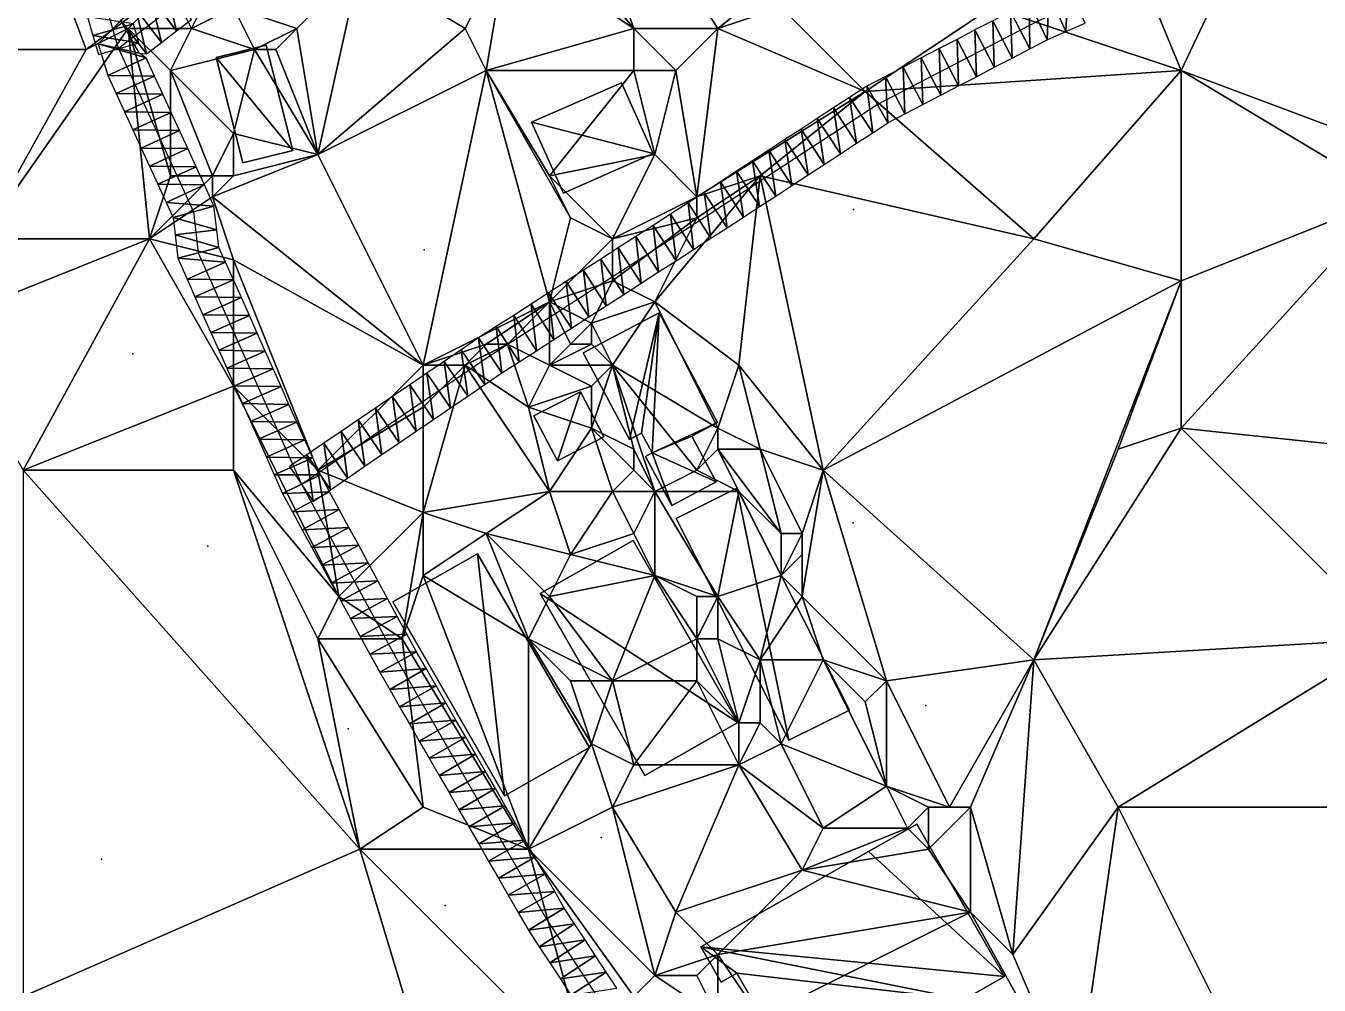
# Model space of a CAD drawing. Header units: metres. Extents: x -1103 to 901, y -902 to 905.
# Drawn here: x 496.3 to 619.1, y 471.1 to 562.2 of the extents above; entities that cross this region are included whole.
import ezdxf

# ---------------------------------------------------------------- set-up
doc = ezdxf.new("R2010")
doc.units = ezdxf.units.M
for name, color, linetype in [('OSM_BUILDING_FOOTPRINTS', 7, 'CONTINUOUS'), ('OSM_BUILDING_ROOFS', 1, 'CONTINUOUS'), ('OSM_BUILDING_WALLS', 8, 'CONTINUOUS'), ('OSM_ROAD_AXES', 2, 'CONTINUOUS'), ('OSM_ROAD_SURFACE', 9, 'CONTINUOUS'), ('OSM_TERRAIN', 3, 'CONTINUOUS'), ('OSM_TREES', 3, 'CONTINUOUS')]:
    doc.layers.add(name, color=color, linetype=linetype)

msp = doc.modelspace()

# ---------------------------------------------------------------- linework, layer by layer
at = {"layer": 'OSM_BUILDING_FOOTPRINTS'}
for points in [[(516.89, 549.23, 12.41), (514.36, 559.23, 12.41), (519.09, 560.41, 12.41), (521.62, 550.4, 12.41), (516.89, 549.23, 12.41)], [(552.84, 556.84, 10.41), (555.84, 550.11, 10.41), (547.32, 546.35, 10.41), (544.31, 553.08, 10.41), (552.84, 556.84, 10.41)], [(554.74, 523.54, 10.48), (553.59, 522.93, 10.48), (549.19, 531.18, 10.48), (556.41, 534.98, 10.48), (561.97, 524.54, 10.48), (559.51, 523.24, 10.48), (561.83, 518.9, 10.48), (557.61, 516.67, 10.48), (555.12, 521.33, 10.48), (555.74, 521.66, 10.48), (554.74, 523.54, 10.48)], [(544.53, 525.18, 11.93), (548.94, 527.46, 11.93), (551.18, 523.19, 11.93), (546.77, 520.91, 11.93), (544.53, 525.18, 11.93)], [(558.05, 515.43, 10.59), (563.81, 518.31, 10.59), (574.49, 497.22, 10.59), (568.72, 494.35, 10.59), (558.05, 515.43, 10.59)], [(555.06, 491, 12.63), (545.11, 508.29, 12.63), (553.95, 513.32, 12.63), (563.9, 496.04, 12.63), (555.06, 491, 12.63)], [(531.11, 507.51, 14.31), (539.18, 512.08, 14.31), (549.79, 493.66, 14.31), (541.73, 489.07, 14.31), (531.11, 507.51, 14.31)]]:
    msp.add_polyline3d(points, close=True, dxfattribs=at)
msp.add_polyline3d([(585.4, 469.72, 10.36), (589.22, 471.89, 10.36), (580.89, 486.37, 10.36), (576.29, 483.76, 10.36), (576.29, 483.76, 10.36), (560.37, 474.71, 10.36), (562.31, 471.36, 10.36), (563.79, 472.2, 10.36), (567.84, 465.19, 10.36)], dxfattribs=at)
at = {"layer": 'OSM_BUILDING_ROOFS'}
for points in [[(514.36, 559.23, 22.41), (521.62, 550.4, 22.41), (519.09, 560.41, 22.41)], [(514.36, 559.23, 22.41), (516.89, 549.23, 22.41), (521.62, 550.4, 22.41)], [(555.84, 550.11, 20.41), (552.84, 556.84, 20.41), (544.31, 553.08, 20.41)], [(555.84, 550.11, 20.41), (544.31, 553.08, 20.41), (547.32, 546.35, 20.41)], [(556.41, 534.98, 20.48), (549.19, 531.18, 20.48), (553.59, 522.93, 20.48)], [(556.41, 534.98, 20.48), (553.59, 522.93, 20.48), (554.74, 523.54, 20.48)], [(556.41, 534.98, 20.48), (554.74, 523.54, 20.48), (555.74, 521.66, 20.48)], [(555.74, 521.66, 20.48), (561.97, 524.54, 20.48), (556.41, 534.98, 20.48)], [(548.94, 527.46, 21.93), (544.53, 525.18, 21.93), (546.77, 520.91, 21.93)], [(548.94, 527.46, 21.93), (546.77, 520.91, 21.93), (551.18, 523.19, 21.93)], [(555.74, 521.66, 20.48), (559.51, 523.24, 20.48), (561.97, 524.54, 20.48)], [(555.74, 521.66, 20.48), (561.83, 518.9, 20.48), (559.51, 523.24, 20.48)], [(555.74, 521.66, 20.48), (555.12, 521.33, 20.48), (557.61, 516.67, 20.48)], [(555.74, 521.66, 20.48), (557.61, 516.67, 20.48), (561.83, 518.9, 20.48)], [(563.81, 518.31, 20.59), (558.05, 515.43, 20.59), (568.72, 494.35, 20.59)], [(563.81, 518.31, 20.59), (568.72, 494.35, 20.59), (574.49, 497.22, 20.59)], [(545.11, 508.29, 22.63), (563.9, 496.04, 22.63), (553.95, 513.32, 22.63)], [(539.18, 512.08, 24.31), (531.11, 507.51, 24.31), (541.73, 489.07, 24.31)], [(539.18, 512.08, 24.31), (541.73, 489.07, 24.31), (549.79, 493.66, 24.31)], [(545.11, 508.29, 22.63), (555.06, 491, 22.63), (563.9, 496.04, 22.63)], [(589.22, 471.89, 20.36), (580.89, 486.37, 20.36), (576.29, 483.76, 20.36)], [(589.22, 471.89, 20.36), (576.29, 483.76, 20.36), (560.37, 474.71, 20.36)], [(560.37, 474.71, 20.36), (562.31, 471.36, 20.36), (563.79, 472.2, 20.36)], [(585.4, 469.72, 20.36), (589.22, 471.89, 20.36), (560.37, 474.71, 20.36)], [(585.4, 469.72, 20.36), (560.37, 474.71, 20.36), (563.79, 472.2, 20.36)], [(585.4, 469.72, 20.36), (563.79, 472.2, 20.36), (567.84, 465.19, 20.36)]]:
    msp.add_3dface(points, dxfattribs=at)
at = {"layer": 'OSM_BUILDING_WALLS'}
for points in [[(519.09, 560.41, 12.41), (514.36, 559.23, 12.41), (514.36, 559.23, 22.41)], [(519.09, 560.41, 12.41), (514.36, 559.23, 22.41), (519.09, 560.41, 22.41)], [(521.62, 550.4, 12.41), (519.09, 560.41, 12.41), (519.09, 560.41, 22.41)], [(521.62, 550.4, 12.41), (519.09, 560.41, 22.41), (521.62, 550.4, 22.41)], [(514.36, 559.23, 12.41), (516.89, 549.23, 12.41), (516.89, 549.23, 22.41)], [(514.36, 559.23, 12.41), (516.89, 549.23, 22.41), (514.36, 559.23, 22.41)], [(552.84, 556.84, 10.41), (544.31, 553.08, 10.41), (544.31, 553.08, 20.41)], [(552.84, 556.84, 10.41), (544.31, 553.08, 20.41), (552.84, 556.84, 20.41)], [(555.84, 550.11, 10.41), (552.84, 556.84, 10.41), (552.84, 556.84, 20.41)], [(555.84, 550.11, 10.41), (552.84, 556.84, 20.41), (555.84, 550.11, 20.41)], [(544.31, 553.08, 10.41), (547.32, 546.35, 10.41), (547.32, 546.35, 20.41)], [(544.31, 553.08, 10.41), (547.32, 546.35, 20.41), (544.31, 553.08, 20.41)], [(516.89, 549.23, 12.41), (521.62, 550.4, 12.41), (521.62, 550.4, 22.41)], [(516.89, 549.23, 12.41), (521.62, 550.4, 22.41), (516.89, 549.23, 22.41)], [(547.32, 546.35, 10.41), (555.84, 550.11, 10.41), (555.84, 550.11, 20.41)], [(547.32, 546.35, 10.41), (555.84, 550.11, 20.41), (547.32, 546.35, 20.41)], [(556.41, 534.98, 10.48), (549.19, 531.18, 10.48), (549.19, 531.18, 20.48)], [(556.41, 534.98, 10.48), (549.19, 531.18, 20.48), (556.41, 534.98, 20.48)], [(561.97, 524.54, 10.48), (556.41, 534.98, 10.48), (556.41, 534.98, 20.48)], [(561.97, 524.54, 10.48), (556.41, 534.98, 20.48), (561.97, 524.54, 20.48)], [(549.19, 531.18, 10.48), (553.59, 522.93, 10.48), (553.59, 522.93, 20.48)], [(549.19, 531.18, 10.48), (553.59, 522.93, 20.48), (549.19, 531.18, 20.48)], [(548.94, 527.46, 11.93), (544.53, 525.18, 11.93), (544.53, 525.18, 21.93)], [(548.94, 527.46, 11.93), (544.53, 525.18, 21.93), (548.94, 527.46, 21.93)], [(551.18, 523.19, 11.93), (548.94, 527.46, 11.93), (548.94, 527.46, 21.93)], [(551.18, 523.19, 11.93), (548.94, 527.46, 21.93), (551.18, 523.19, 21.93)], [(544.53, 525.18, 11.93), (546.77, 520.91, 11.93), (546.77, 520.91, 21.93)], [(544.53, 525.18, 11.93), (546.77, 520.91, 21.93), (544.53, 525.18, 21.93)], [(559.51, 523.24, 10.48), (561.97, 524.54, 10.48), (561.97, 524.54, 20.48)], [(559.51, 523.24, 10.48), (561.97, 524.54, 20.48), (559.51, 523.24, 20.48)], [(553.59, 522.93, 10.48), (554.74, 523.54, 10.48), (554.74, 523.54, 20.48)], [(553.59, 522.93, 10.48), (554.74, 523.54, 20.48), (553.59, 522.93, 20.48)], [(554.74, 523.54, 10.48), (555.74, 521.66, 10.48), (555.74, 521.66, 20.48)], [(554.74, 523.54, 10.48), (555.74, 521.66, 20.48), (554.74, 523.54, 20.48)], [(546.77, 520.91, 11.93), (551.18, 523.19, 11.93), (551.18, 523.19, 21.93)], [(546.77, 520.91, 11.93), (551.18, 523.19, 21.93), (546.77, 520.91, 21.93)], [(561.83, 518.9, 10.48), (559.51, 523.24, 10.48), (559.51, 523.24, 20.48)], [(561.83, 518.9, 10.48), (559.51, 523.24, 20.48), (561.83, 518.9, 20.48)], [(555.74, 521.66, 10.48), (555.12, 521.33, 10.48), (555.12, 521.33, 20.48)], [(555.74, 521.66, 10.48), (555.12, 521.33, 20.48), (555.74, 521.66, 20.48)], [(555.12, 521.33, 10.48), (557.61, 516.67, 10.48), (557.61, 516.67, 20.48)], [(555.12, 521.33, 10.48), (557.61, 516.67, 20.48), (555.12, 521.33, 20.48)], [(557.61, 516.67, 10.48), (561.83, 518.9, 10.48), (561.83, 518.9, 20.48)], [(557.61, 516.67, 10.48), (561.83, 518.9, 20.48), (557.61, 516.67, 20.48)], [(563.81, 518.31, 10.59), (558.05, 515.43, 10.59), (558.05, 515.43, 20.59)], [(563.81, 518.31, 10.59), (558.05, 515.43, 20.59), (563.81, 518.31, 20.59)], [(574.49, 497.22, 10.59), (563.81, 518.31, 10.59), (563.81, 518.31, 20.59)], [(574.49, 497.22, 10.59), (563.81, 518.31, 20.59), (574.49, 497.22, 20.59)], [(558.05, 515.43, 10.59), (568.72, 494.35, 10.59), (568.72, 494.35, 20.59)], [(558.05, 515.43, 10.59), (568.72, 494.35, 20.59), (558.05, 515.43, 20.59)], [(553.95, 513.32, 12.63), (545.11, 508.29, 12.63), (545.11, 508.29, 22.63)], [(553.95, 513.32, 12.63), (545.11, 508.29, 22.63), (553.95, 513.32, 22.63)], [(563.9, 496.04, 12.63), (553.95, 513.32, 12.63), (553.95, 513.32, 22.63)], [(563.9, 496.04, 12.63), (553.95, 513.32, 22.63), (563.9, 496.04, 22.63)], [(539.18, 512.08, 14.31), (531.11, 507.51, 14.31), (531.11, 507.51, 24.31)], [(539.18, 512.08, 14.31), (531.11, 507.51, 24.31), (539.18, 512.08, 24.31)], [(549.79, 493.66, 14.31), (539.18, 512.08, 14.31), (539.18, 512.08, 24.31)], [(549.79, 493.66, 14.31), (539.18, 512.08, 24.31), (549.79, 493.66, 24.31)], [(531.11, 507.51, 14.31), (541.73, 489.07, 14.31), (541.73, 489.07, 24.31)], [(531.11, 507.51, 14.31), (541.73, 489.07, 24.31), (531.11, 507.51, 24.31)], [(545.11, 508.29, 12.63), (555.06, 491, 12.63), (555.06, 491, 22.63)], [(545.11, 508.29, 12.63), (555.06, 491, 22.63), (545.11, 508.29, 22.63)], [(568.72, 494.35, 10.59), (574.49, 497.22, 10.59), (574.49, 497.22, 20.59)], [(568.72, 494.35, 10.59), (574.49, 497.22, 20.59), (568.72, 494.35, 20.59)], [(555.06, 491, 12.63), (563.9, 496.04, 12.63), (563.9, 496.04, 22.63)], [(555.06, 491, 12.63), (563.9, 496.04, 22.63), (555.06, 491, 22.63)], [(541.73, 489.07, 14.31), (549.79, 493.66, 14.31), (549.79, 493.66, 24.31)], [(541.73, 489.07, 14.31), (549.79, 493.66, 24.31), (541.73, 489.07, 24.31)], [(580.89, 486.37, 10.36), (576.29, 483.76, 10.36), (576.29, 483.76, 20.36)], [(580.89, 486.37, 10.36), (576.29, 483.76, 20.36), (580.89, 486.37, 20.36)], [(589.22, 471.89, 10.36), (580.89, 486.37, 10.36), (580.89, 486.37, 20.36)], [(589.22, 471.89, 10.36), (580.89, 486.37, 20.36), (589.22, 471.89, 20.36)], [(576.29, 483.76, 10.36), (560.37, 474.71, 10.36), (560.37, 474.71, 20.36)], [(576.29, 483.76, 10.36), (560.37, 474.71, 20.36), (576.29, 483.76, 20.36)], [(560.37, 474.71, 10.36), (562.31, 471.36, 10.36), (562.31, 471.36, 20.36)], [(560.37, 474.71, 10.36), (562.31, 471.36, 20.36), (560.37, 474.71, 20.36)], [(562.31, 471.36, 10.36), (563.79, 472.2, 10.36), (563.79, 472.2, 20.36)], [(562.31, 471.36, 10.36), (563.79, 472.2, 20.36), (562.31, 471.36, 20.36)], [(563.79, 472.2, 10.36), (567.84, 465.19, 10.36), (567.84, 465.19, 20.36)], [(563.79, 472.2, 10.36), (567.84, 465.19, 20.36), (563.79, 472.2, 20.36)], [(585.4, 469.72, 10.36), (589.22, 471.89, 10.36), (589.22, 471.89, 20.36)], [(585.4, 469.72, 10.36), (589.22, 471.89, 20.36), (585.4, 469.72, 20.36)]]:
    msp.add_3dface(points, dxfattribs=at)
at = {"layer": 'OSM_ROAD_AXES'}
for points in [[(505.08, 560.08, 13.86), (498.87, 581.58, 11.95), (495.61, 590.86, 11.83), (492.51, 601.1, 12.12), (482.22, 624.23, 13.26), (474.12, 633.57, 14.05), (468.81, 636.79, 14.31)], [(523.06, 574.62, 11.42), (517.33, 569.72, 12.22), (512.21, 565.53, 12.91), (505.08, 560.08, 13.86), (512.2, 544.56, 16.34), (512.65, 540.67, 16.76), (522.45, 518.7, 17.38), (531.62, 501.79, 16.94), (545.71, 477.35, 16.68), (553.72, 465.09, 16.82), (563.9, 450.77, 16.86), (582.48, 419, 16.12), (588.42, 404.86, 15.35), (593.11, 388.92, 15)], [(522.45, 518.7, 17.38), (540.38, 530.92, 15.19), (560.25, 543.74, 11.91), (577.14, 554.77, 9.55), (592.42, 562.72, 8.82), (614.36, 572.44, 7.98)]]:
    msp.add_polyline3d(points, dxfattribs=at)
at = {"layer": 'OSM_ROAD_SURFACE'}
for points in [[(509.57, 566.03, 13.19), (508.15, 564.94, 13.28), (510.58, 561.76, 13.48)], [(509.57, 566.03, 13.19), (510.58, 561.76, 13.48), (512, 562.85, 13.28)], [(593.28, 560.92, 8.79), (593.44, 565.36, 8.81), (591.55, 564.52, 8.93)], [(593.28, 560.92, 8.79), (595.06, 561.7, 8.7), (593.44, 565.36, 8.81)], [(595.06, 561.7, 8.7), (595.27, 566.17, 8.7), (593.44, 565.36, 8.81)], [(595.06, 561.7, 8.7), (596.89, 562.51, 8.59), (595.27, 566.17, 8.7)], [(506.72, 563.85, 13.36), (505.29, 562.76, 13.45), (507.72, 559.58, 14)], [(508.15, 564.94, 13.28), (506.72, 563.85, 13.36), (509.15, 560.67, 13.78)], [(506.72, 563.85, 13.36), (507.72, 559.58, 14), (509.15, 560.67, 13.78)], [(508.15, 564.94, 13.28), (509.15, 560.67, 13.78), (510.58, 561.76, 13.48)], [(591.64, 560.07, 8.88), (591.55, 564.52, 8.93), (589.8, 563.61, 9.03)], [(591.64, 560.07, 8.88), (593.28, 560.92, 8.79), (591.55, 564.52, 8.93)], [(506.49, 562.43, 13.55), (502.13, 563.11, 13.39), (502.64, 561.32, 13.55)], [(505.29, 562.76, 13.45), (503.13, 560.52, 13.66), (507.03, 559.64, 13.95)], [(505.29, 562.76, 13.45), (507.03, 559.64, 13.95), (507.72, 559.58, 14)], [(588.25, 558.3, 9.04), (588.1, 562.73, 9.12), (586.4, 561.85, 9.21)], [(589.95, 559.18, 8.96), (589.8, 563.61, 9.03), (588.1, 562.73, 9.12)], [(588.25, 558.3, 9.04), (589.95, 559.18, 8.96), (588.1, 562.73, 9.12)], [(589.95, 559.18, 8.96), (591.64, 560.07, 8.88), (589.8, 563.61, 9.03)], [(507, 560.63, 13.83), (506.49, 562.43, 13.55), (502.64, 561.32, 13.55)], [(586.55, 557.41, 9.13), (586.4, 561.85, 9.21), (584.71, 560.96, 9.29)], [(586.55, 557.41, 9.13), (588.25, 558.3, 9.04), (586.4, 561.85, 9.21)], [(507, 560.63, 13.83), (502.64, 561.32, 13.55), (503.16, 559.52, 13.89)], [(503.13, 560.52, 13.66), (504.06, 557.52, 14.32), (507.69, 559.19, 14.04)], [(503.13, 560.52, 13.66), (507.69, 559.19, 14.04), (507.03, 559.64, 13.95)], [(584.86, 556.53, 9.21), (584.71, 560.96, 9.29), (583.01, 560.08, 9.37)], [(584.86, 556.53, 9.21), (586.55, 557.41, 9.13), (584.71, 560.96, 9.29)], [(504.06, 557.52, 14.32), (508.48, 557.47, 14.3), (507.69, 559.19, 14.04)], [(581.46, 554.76, 9.33), (581.31, 559.2, 9.46), (579.61, 558.31, 9.54)], [(583.16, 555.65, 9.27), (583.01, 560.08, 9.37), (581.31, 559.2, 9.46)], [(581.46, 554.76, 9.33), (583.16, 555.65, 9.27), (581.31, 559.2, 9.46)], [(583.16, 555.65, 9.27), (584.86, 556.53, 9.21), (583.01, 560.08, 9.37)], [(579.76, 553.88, 9.39), (579.61, 558.31, 9.54), (577.92, 557.43, 9.63)], [(579.76, 553.88, 9.39), (581.46, 554.76, 9.33), (579.61, 558.31, 9.54)], [(504.06, 557.52, 14.32), (504.85, 555.8, 14.58), (508.48, 557.47, 14.3)], [(504.85, 555.8, 14.58), (509.27, 555.74, 14.56), (508.48, 557.47, 14.3)], [(576.7, 552.09, 9.7), (576.13, 556.5, 9.73), (574.51, 555.44, 9.88)], [(578.15, 553.04, 9.52), (577.92, 557.43, 9.63), (576.13, 556.5, 9.73)], [(576.7, 552.09, 9.7), (578.15, 553.04, 9.52), (576.13, 556.5, 9.73)], [(578.15, 553.04, 9.52), (579.76, 553.88, 9.39), (577.92, 557.43, 9.63)], [(504.85, 555.8, 14.58), (505.64, 554.07, 14.84), (509.27, 555.74, 14.56)], [(505.64, 554.07, 14.84), (510.06, 554.02, 14.81), (509.27, 555.74, 14.56)], [(575.17, 551.09, 9.89), (574.51, 555.44, 9.88), (572.98, 554.44, 10.06)], [(575.17, 551.09, 9.89), (576.7, 552.09, 9.7), (574.51, 555.44, 9.88)], [(505.64, 554.07, 14.84), (506.43, 552.35, 15.1), (510.06, 554.02, 14.81)], [(506.43, 552.35, 15.1), (510.86, 552.29, 15.08), (510.06, 554.02, 14.81)], [(573.63, 550.09, 10.09), (572.98, 554.44, 10.06), (571.44, 553.43, 10.24)], [(573.63, 550.09, 10.09), (575.17, 551.09, 9.89), (572.98, 554.44, 10.06)], [(572.1, 549.08, 10.28), (571.44, 553.43, 10.24), (569.91, 552.43, 10.43)], [(572.1, 549.08, 10.28), (573.63, 550.09, 10.09), (571.44, 553.43, 10.24)], [(506.43, 552.35, 15.1), (507.22, 550.63, 15.35), (510.86, 552.29, 15.08)], [(507.22, 550.63, 15.35), (511.65, 550.57, 15.34), (510.86, 552.29, 15.08)], [(570.56, 548.08, 10.48), (569.91, 552.43, 10.43), (568.37, 551.43, 10.61)], [(570.56, 548.08, 10.48), (572.1, 549.08, 10.28), (569.91, 552.43, 10.43)], [(507.22, 550.63, 15.35), (508.01, 548.9, 15.56), (511.65, 550.57, 15.34)], [(508.01, 548.9, 15.56), (512.44, 548.85, 15.6), (511.65, 550.57, 15.34)], [(567.49, 546.07, 10.83), (566.84, 550.42, 10.79), (565.3, 549.42, 10.97)], [(569.02, 547.08, 10.66), (568.37, 551.43, 10.61), (566.84, 550.42, 10.79)], [(567.49, 546.07, 10.83), (569.02, 547.08, 10.66), (566.84, 550.42, 10.79)], [(569.02, 547.08, 10.66), (570.56, 548.08, 10.48), (568.37, 551.43, 10.61)], [(565.95, 545.07, 11.01), (565.3, 549.42, 10.97), (563.76, 548.42, 11.15)], [(565.95, 545.07, 11.01), (567.49, 546.07, 10.83), (565.3, 549.42, 10.97)], [(508.01, 548.9, 15.56), (508.8, 547.18, 15.77), (512.44, 548.85, 15.6)], [(508.8, 547.18, 15.77), (513.23, 547.12, 15.95), (512.44, 548.85, 15.6)], [(564.42, 544.07, 11.25), (563.76, 548.42, 11.15), (562.23, 547.41, 11.34)], [(564.42, 544.07, 11.25), (565.95, 545.07, 11.01), (563.76, 548.42, 11.15)], [(508.8, 547.18, 15.77), (509.59, 545.45, 16.05), (513.23, 547.12, 15.95)], [(509.59, 545.45, 16.05), (514.13, 545.1, 16.32), (513.23, 547.12, 15.95)], [(562.88, 543.06, 11.52), (562.23, 547.41, 11.34), (560.69, 546.41, 11.52)], [(562.88, 543.06, 11.52), (564.42, 544.07, 11.25), (562.23, 547.41, 11.34)], [(509.59, 545.45, 16.05), (510.27, 544.03, 16.41), (514.13, 545.1, 16.32)], [(559.68, 540.99, 12.06), (559.16, 545.41, 11.76), (557.51, 544.35, 12.07)], [(561.34, 542.06, 11.78), (560.69, 546.41, 11.52), (559.16, 545.41, 11.76)], [(559.68, 540.99, 12.06), (561.34, 542.06, 11.78), (559.16, 545.41, 11.76)], [(561.34, 542.06, 11.78), (562.88, 543.06, 11.52), (560.69, 546.41, 11.52)], [(510.27, 544.03, 16.41), (514.41, 542.85, 16.57), (514.13, 545.1, 16.32)], [(558.02, 539.92, 12.34), (557.51, 544.35, 12.07), (555.86, 543.28, 12.38)], [(558.02, 539.92, 12.34), (559.68, 540.99, 12.06), (557.51, 544.35, 12.07)], [(510.27, 544.03, 16.41), (510.44, 542.39, 16.64), (514.41, 542.85, 16.57)], [(556.37, 538.85, 12.6), (555.86, 543.28, 12.38), (554.2, 542.21, 12.65)], [(556.37, 538.85, 12.6), (558.02, 539.92, 12.34), (555.86, 543.28, 12.38)], [(510.44, 542.39, 16.64), (514.59, 541.19, 16.76), (514.41, 542.85, 16.57)], [(510.44, 542.39, 16.64), (510.72, 540.15, 16.81), (514.59, 541.19, 16.76)], [(554.71, 537.78, 12.87), (554.2, 542.21, 12.65), (552.54, 541.14, 12.9)], [(554.71, 537.78, 12.87), (556.37, 538.85, 12.6), (554.2, 542.21, 12.65)], [(510.72, 540.15, 16.81), (515.24, 539.79, 16.88), (514.59, 541.19, 16.76)], [(553.05, 536.71, 13.11), (552.54, 541.14, 12.9), (550.89, 540.08, 13.16)], [(553.05, 536.71, 13.11), (554.71, 537.78, 12.87), (552.54, 541.14, 12.9)], [(510.72, 540.15, 16.81), (511.58, 538.17, 16.9), (515.24, 539.79, 16.88)], [(511.58, 538.17, 16.9), (515.99, 538.11, 16.97), (515.24, 539.79, 16.88)], [(551.4, 535.64, 13.31), (550.89, 540.08, 13.16), (549.23, 539.01, 13.44)], [(551.4, 535.64, 13.31), (553.05, 536.71, 13.11), (550.89, 540.08, 13.16)], [(511.58, 538.17, 16.9), (512.33, 536.48, 16.99), (515.99, 538.11, 16.97)], [(512.33, 536.48, 16.99), (516.74, 536.41, 17.02), (515.99, 538.11, 16.97)], [(549.74, 534.58, 13.51), (549.23, 539.01, 13.44), (547.58, 537.94, 13.71)], [(549.74, 534.58, 13.51), (551.4, 535.64, 13.31), (549.23, 539.01, 13.44)], [(546.43, 532.44, 13.97), (545.92, 536.87, 14), (544.26, 535.8, 14.29)], [(548.09, 533.51, 13.66), (547.58, 537.94, 13.71), (545.92, 536.87, 14)], [(546.43, 532.44, 13.97), (548.09, 533.51, 13.66), (545.92, 536.87, 14)], [(548.09, 533.51, 13.66), (549.74, 534.58, 13.51), (547.58, 537.94, 13.71)], [(512.33, 536.48, 16.99), (513.09, 534.79, 17.07), (516.74, 536.41, 17.02)], [(513.09, 534.79, 17.07), (517.5, 534.72, 17.08), (516.74, 536.41, 17.02)], [(544.77, 531.37, 14.36), (544.26, 535.8, 14.29), (542.61, 534.73, 14.57)], [(544.77, 531.37, 14.36), (546.43, 532.44, 13.97), (544.26, 535.8, 14.29)], [(513.09, 534.79, 17.07), (513.84, 533.1, 17.16), (517.5, 534.72, 17.08)], [(513.84, 533.1, 17.16), (518.25, 533.03, 17.14), (517.5, 534.72, 17.08)], [(543.12, 530.3, 14.69), (542.61, 534.73, 14.57), (540.95, 533.67, 14.85)], [(543.12, 530.3, 14.69), (544.77, 531.37, 14.36), (542.61, 534.73, 14.57)], [(513.84, 533.1, 17.16), (514.6, 531.41, 17.24), (518.25, 533.03, 17.14)], [(541.48, 529.25, 14.96), (540.95, 533.67, 14.85), (539.27, 532.58, 15.13)], [(541.48, 529.25, 14.96), (543.12, 530.3, 14.69), (540.95, 533.67, 14.85)], [(514.6, 531.41, 17.24), (519, 531.34, 17.2), (518.25, 533.03, 17.14)], [(539.87, 528.15, 15.3), (539.27, 532.58, 15.13), (537.62, 531.46, 15.38)], [(539.87, 528.15, 15.3), (541.48, 529.25, 14.96), (539.27, 532.58, 15.13)], [(514.6, 531.41, 17.24), (515.35, 529.72, 17.33), (519, 531.34, 17.2)], [(515.35, 529.72, 17.33), (519.75, 529.65, 17.25), (519, 531.34, 17.2)], [(538.24, 527.04, 15.71), (537.62, 531.46, 15.38), (535.99, 530.35, 15.72)], [(538.24, 527.04, 15.71), (539.87, 528.15, 15.3), (537.62, 531.46, 15.38)], [(515.35, 529.72, 17.33), (516.1, 528.02, 17.41), (519.75, 529.65, 17.25)], [(516.1, 528.02, 17.41), (520.51, 527.96, 17.31), (519.75, 529.65, 17.25)], [(536.61, 525.93, 16.05), (535.99, 530.35, 15.72), (534.36, 529.24, 16.05)], [(536.61, 525.93, 16.05), (538.24, 527.04, 15.71), (535.99, 530.35, 15.72)], [(534.98, 524.82, 16.4), (534.36, 529.24, 16.05), (532.73, 528.13, 16.26)], [(534.98, 524.82, 16.4), (536.61, 525.93, 16.05), (534.36, 529.24, 16.05)], [(516.1, 528.02, 17.41), (516.86, 526.34, 17.39), (520.51, 527.96, 17.31)], [(516.86, 526.34, 17.39), (521.26, 526.27, 17.36), (520.51, 527.96, 17.31)], [(531.72, 522.6, 16.85), (531.1, 527.01, 16.44), (529.47, 525.9, 16.66)], [(533.35, 523.71, 16.68), (532.73, 528.13, 16.26), (531.1, 527.01, 16.44)], [(531.72, 522.6, 16.85), (533.35, 523.71, 16.68), (531.1, 527.01, 16.44)], [(533.35, 523.71, 16.68), (534.98, 524.82, 16.4), (532.73, 528.13, 16.26)], [(516.86, 526.34, 17.39), (517.61, 524.64, 17.39), (521.26, 526.27, 17.36)], [(517.61, 524.64, 17.39), (522.01, 524.58, 17.42), (521.26, 526.27, 17.36)], [(530.09, 521.49, 17.03), (529.47, 525.9, 16.66), (527.84, 524.79, 16.89)], [(530.09, 521.49, 17.03), (531.72, 522.6, 16.85), (529.47, 525.9, 16.66)], [(517.61, 524.64, 17.39), (518.36, 522.95, 17.39), (522.01, 524.58, 17.42)], [(518.36, 522.95, 17.39), (522.77, 522.89, 17.48), (522.01, 524.58, 17.42)], [(528.46, 520.38, 17.2), (527.84, 524.79, 16.89), (526.21, 523.68, 17.11)], [(528.46, 520.38, 17.2), (530.09, 521.49, 17.03), (527.84, 524.79, 16.89)], [(526.83, 519.27, 17.37), (526.21, 523.68, 17.11), (524.58, 522.57, 17.34)], [(526.83, 519.27, 17.37), (528.46, 520.38, 17.2), (526.21, 523.68, 17.11)], [(518.36, 522.95, 17.39), (519.12, 521.26, 17.38), (522.77, 522.89, 17.48)], [(519.12, 521.26, 17.38), (523.52, 521.2, 17.53), (522.77, 522.89, 17.48)], [(525.2, 518.16, 17.47), (524.58, 522.57, 17.34), (522.95, 521.46, 17.54)], [(525.2, 518.16, 17.47), (526.83, 519.27, 17.37), (524.58, 522.57, 17.34)], [(519.12, 521.26, 17.38), (519.87, 519.57, 17.38), (523.52, 521.2, 17.53)], [(519.87, 519.57, 17.38), (524.24, 519.58, 17.55), (523.52, 521.2, 17.53)], [(523.57, 517.04, 17.43), (522.95, 521.46, 17.54), (521.32, 520.35, 17.43)], [(523.57, 517.04, 17.43), (525.2, 518.16, 17.47), (522.95, 521.46, 17.54)], [(519.87, 519.57, 17.38), (520.65, 517.81, 17.38), (524.24, 519.58, 17.55)], [(520.65, 517.81, 17.38), (525.12, 517.96, 17.47), (524.24, 519.58, 17.55)], [(520.65, 517.81, 17.38), (521.61, 516.05, 17.35), (525.12, 517.96, 17.47)], [(521.61, 516.05, 17.35), (526.04, 516.27, 17.38), (525.12, 517.96, 17.47)], [(521.61, 516.05, 17.35), (522.52, 514.36, 17.32), (526.04, 516.27, 17.38)], [(522.52, 514.36, 17.32), (526.96, 514.58, 17.29), (526.04, 516.27, 17.38)], [(522.52, 514.36, 17.32), (523.44, 512.67, 17.3), (526.96, 514.58, 17.29)], [(523.44, 512.67, 17.3), (527.88, 512.89, 17.2), (526.96, 514.58, 17.29)], [(523.44, 512.67, 17.3), (524.36, 510.98, 17.27), (527.88, 512.89, 17.2)], [(524.36, 510.98, 17.27), (528.79, 511.2, 17.11), (527.88, 512.89, 17.2)], [(524.36, 510.98, 17.27), (525.28, 509.29, 17.24), (528.79, 511.2, 17.11)], [(525.28, 509.29, 17.24), (529.71, 509.51, 17.06), (528.79, 511.2, 17.11)], [(525.28, 509.29, 17.24), (526.2, 507.6, 17.22), (529.71, 509.51, 17.06)], [(526.2, 507.6, 17.22), (530.63, 507.81, 17.02), (529.71, 509.51, 17.06)], [(526.2, 507.6, 17.22), (527.11, 505.91, 17.22), (530.63, 507.81, 17.02)], [(527.11, 505.91, 17.22), (531.55, 506.12, 16.97), (530.63, 507.81, 17.02)], [(527.11, 505.91, 17.22), (528.03, 504.22, 17.23), (531.55, 506.12, 16.97)], [(528.03, 504.22, 17.23), (532.46, 504.43, 16.89), (531.55, 506.12, 16.97)], [(528.03, 504.22, 17.23), (528.95, 502.52, 17.18), (532.46, 504.43, 16.89)], [(528.95, 502.52, 17.18), (533.37, 502.76, 16.87), (532.46, 504.43, 16.89)], [(528.95, 502.52, 17.18), (529.88, 500.81, 17.14), (533.37, 502.76, 16.87)], [(529.88, 500.81, 17.14), (534.29, 501.16, 16.84), (533.37, 502.76, 16.87)], [(529.88, 500.81, 17.14), (530.83, 499.16, 17.08), (534.29, 501.16, 16.84)], [(530.83, 499.16, 17.08), (535.23, 499.53, 16.82), (534.29, 501.16, 16.84)], [(530.83, 499.16, 17.08), (531.77, 497.53, 17.03), (535.23, 499.53, 16.82)], [(531.77, 497.53, 17.03), (536.17, 497.9, 16.79), (535.23, 499.53, 16.82)], [(531.77, 497.53, 17.03), (532.71, 495.9, 16.98), (536.17, 497.9, 16.79)], [(532.71, 495.9, 16.98), (537.11, 496.27, 16.77), (536.17, 497.9, 16.79)], [(532.71, 495.9, 16.98), (533.64, 494.27, 16.94), (537.11, 496.27, 16.77)], [(533.64, 494.27, 16.94), (538.05, 494.64, 16.74), (537.11, 496.27, 16.77)], [(533.64, 494.27, 16.94), (534.58, 492.64, 16.92), (538.05, 494.64, 16.74)], [(534.58, 492.64, 16.92), (538.99, 493.01, 16.72), (538.05, 494.64, 16.74)], [(534.58, 492.64, 16.92), (535.52, 491.01, 16.89), (538.99, 493.01, 16.72)], [(535.52, 491.01, 16.89), (539.93, 491.38, 16.69), (538.99, 493.01, 16.72)], [(535.52, 491.01, 16.89), (536.46, 489.38, 16.86), (539.93, 491.38, 16.69)], [(536.46, 489.38, 16.86), (540.87, 489.75, 16.67), (539.93, 491.38, 16.69)], [(536.46, 489.38, 16.86), (537.4, 487.75, 16.84), (540.87, 489.75, 16.67)], [(537.4, 487.75, 16.84), (541.8, 488.12, 16.64), (540.87, 489.75, 16.67)], [(537.4, 487.75, 16.84), (538.34, 486.12, 16.81), (541.8, 488.12, 16.64)], [(538.34, 486.12, 16.81), (542.74, 486.49, 16.62), (541.8, 488.12, 16.64)], [(538.34, 486.12, 16.81), (539.28, 484.5, 16.74), (542.74, 486.49, 16.62)], [(539.28, 484.5, 16.74), (543.68, 484.86, 16.59), (542.74, 486.49, 16.62)], [(539.28, 484.5, 16.74), (540.22, 482.87, 16.74), (543.68, 484.86, 16.59)], [(540.22, 482.87, 16.74), (544.62, 483.23, 16.6), (543.68, 484.86, 16.59)], [(540.22, 482.87, 16.74), (541.16, 481.24, 16.75), (544.62, 483.23, 16.6)], [(541.16, 481.24, 16.75), (545.56, 481.61, 16.63), (544.62, 483.23, 16.6)], [(541.16, 481.24, 16.75), (542.09, 479.61, 16.77), (545.56, 481.61, 16.63)], [(542.09, 479.61, 16.77), (546.5, 479.98, 16.65), (545.56, 481.61, 16.63)], [(542.09, 479.61, 16.77), (543.03, 477.98, 16.79), (546.5, 479.98, 16.65)], [(543.03, 477.98, 16.79), (547.41, 478.39, 16.67), (546.5, 479.98, 16.65)], [(543.03, 477.98, 16.79), (544, 476.3, 16.8), (547.41, 478.39, 16.67)], [(544, 476.3, 16.8), (548.38, 476.91, 16.69), (547.41, 478.39, 16.67)], [(544, 476.3, 16.8), (545.03, 474.72, 16.81), (548.38, 476.91, 16.69)], [(545.03, 474.72, 16.81), (549.38, 475.38, 16.71), (548.38, 476.91, 16.69)], [(545.03, 474.72, 16.81), (546.03, 473.19, 16.83), (549.38, 475.38, 16.71)], [(546.03, 473.19, 16.83), (550.38, 473.85, 16.73), (549.38, 475.38, 16.71)], [(546.03, 473.19, 16.83), (547.04, 471.66, 16.84), (550.38, 473.85, 16.73)], [(547.04, 471.66, 16.84), (551.39, 472.32, 16.75), (550.38, 473.85, 16.73)], [(547.04, 471.66, 16.84), (548.04, 470.13, 16.85), (551.39, 472.32, 16.75)], [(548.04, 470.13, 16.85), (552.39, 470.78, 16.77), (551.39, 472.32, 16.75)]]:
    msp.add_3dface(points, dxfattribs=at)
at = {"layer": 'OSM_TERRAIN'}
for points in [[(592, 592, 8.92), (606, 558, 7.97), (624, 596, 8.03)], [(606, 558, 7.97), (622, 552, 7.82), (624, 596, 8.03)], [(606, 558, 7.97), (592, 592, 8.92), (588, 564, 9.1)], [(554, 562, 11.65), (562, 562, 11), (544, 590, 10.86)], [(562, 562, 11), (572, 570, 11), (544, 590, 10.86)], [(544, 590, 10.86), (544, 574, 11.3), (554, 562, 11.65)], [(502, 560, 13.62), (496, 576, 12.16), (480, 560, 14.82)], [(502, 560, 13.62), (510, 566, 13.15), (496, 576, 12.16)], [(542, 570, 11.92), (554, 562, 11.65), (544, 574, 11.3)], [(538, 562, 12.15), (542, 570, 11.92), (528, 568, 12.01)], [(538, 562, 12.15), (540, 558, 12.75), (542, 570, 11.92)], [(542, 570, 11.92), (540, 558, 12.75), (554, 562, 11.65)], [(562, 562, 11), (568, 564, 10.66), (572, 570, 11)], [(522, 562, 13.44), (528, 568, 12.01), (516, 564, 12.97)], [(524, 550, 14.67), (528, 568, 12.01), (522, 562, 13.44)], [(524, 550, 14.67), (538, 562, 12.15), (528, 568, 12.01)], [(502, 560, 13.62), (506, 562, 13.55), (510, 566, 13.15)], [(506, 562, 13.55), (512, 562, 13.32), (510, 566, 13.15)], [(512, 562, 13.32), (514, 566, 12.62), (510, 566, 13.15)], [(512, 562, 13.32), (516, 564, 12.97), (514, 566, 12.62)], [(512, 562, 13.32), (518, 560, 14.62), (516, 564, 12.97)], [(518, 560, 14.62), (522, 562, 13.44), (516, 564, 12.97)], [(576, 556, 9.66), (568, 564, 10.66), (562, 562, 11)], [(576, 556, 9.66), (588, 564, 9.1), (568, 564, 10.66)], [(576, 556, 9.66), (606, 558, 7.97), (588, 564, 9.1)], [(508, 542, 16.64), (506, 562, 13.55), (492, 542, 16.86)], [(492, 542, 16.86), (506, 562, 13.55), (502, 560, 13.62)], [(506, 562, 13.55), (508, 542, 16.64), (510, 548, 15.47)], [(510, 548, 15.47), (510, 558, 14.29), (506, 562, 13.55)], [(506, 562, 13.55), (510, 558, 14.29), (512, 562, 13.32)], [(510, 558, 14.29), (518, 560, 14.62), (512, 562, 13.32)], [(518, 560, 14.62), (520, 560, 14.42), (522, 562, 13.44)], [(524, 550, 14.67), (522, 562, 13.44), (520, 560, 14.42)], [(540, 558, 12.75), (538, 562, 12.15), (524, 550, 14.67)], [(554, 558, 12.26), (554, 562, 11.65), (540, 558, 12.75)], [(554, 558, 12.26), (558, 558, 11.47), (554, 562, 11.65)], [(558, 558, 11.47), (562, 562, 11), (554, 562, 11.65)], [(558, 558, 11.47), (560, 546, 11.55), (562, 562, 11)], [(560, 546, 11.55), (576, 556, 9.66), (562, 562, 11)], [(480, 560, 14.82), (492, 542, 16.86), (502, 560, 13.62)], [(516, 552, 14.64), (518, 560, 14.62), (510, 558, 14.29)], [(516, 552, 14.64), (524, 550, 14.67), (518, 560, 14.62)], [(524, 550, 14.67), (520, 560, 14.42), (518, 560, 14.62)], [(514, 548, 15.77), (516, 552, 14.64), (510, 558, 14.29)], [(510, 548, 15.47), (514, 548, 15.77), (510, 558, 14.29)], [(534, 530, 15.91), (540, 558, 12.75), (524, 550, 14.67)], [(546, 536, 14.02), (540, 558, 12.75), (534, 530, 15.91)], [(546, 536, 14.02), (548, 544, 12.95), (540, 558, 12.75)], [(540, 558, 12.75), (548, 544, 12.95), (546, 548, 12.6)], [(546, 548, 12.6), (554, 558, 12.26), (540, 558, 12.75)], [(546, 548, 12.6), (556, 550, 12.49), (554, 558, 12.26)], [(554, 558, 12.26), (556, 550, 12.49), (558, 558, 11.47)], [(556, 550, 12.49), (560, 546, 11.55), (558, 558, 11.47)], [(576, 556, 9.66), (592, 542, 8.07), (606, 558, 7.97)], [(606, 538, 7.05), (606, 558, 7.97), (592, 542, 8.07)], [(606, 538, 7.05), (626, 546, 7.27), (606, 558, 7.97)], [(626, 546, 7.27), (622, 552, 7.82), (606, 558, 7.97)], [(566, 548, 10.95), (576, 556, 9.66), (560, 546, 11.55)], [(566, 548, 10.95), (592, 542, 8.07), (576, 556, 9.66)], [(514, 548, 15.77), (516, 548, 15.04), (516, 552, 14.64)], [(516, 548, 15.04), (524, 550, 14.67), (516, 552, 14.64)], [(514, 546, 16.17), (534, 530, 15.91), (524, 550, 14.67)], [(514, 546, 16.17), (524, 550, 14.67), (516, 548, 15.04)], [(552, 542, 12.79), (556, 550, 12.49), (546, 548, 12.6)], [(552, 542, 12.79), (560, 546, 11.55), (556, 550, 12.49)], [(508, 542, 16.64), (514, 548, 15.77), (510, 548, 15.47)], [(508, 542, 16.64), (514, 546, 16.17), (514, 548, 15.77)], [(514, 546, 16.17), (516, 548, 15.04), (514, 548, 15.77)], [(548, 544, 12.95), (552, 542, 12.79), (546, 548, 12.6)], [(564, 530, 11.19), (566, 548, 10.95), (556, 536, 12.62)], [(556, 536, 12.62), (566, 548, 10.95), (560, 544, 11.96)], [(560, 544, 11.96), (566, 548, 10.95), (560, 546, 11.55)], [(564, 530, 11.19), (572, 520, 10.18), (566, 548, 10.95)], [(572, 520, 10.18), (592, 542, 8.07), (566, 548, 10.95)], [(516, 540, 16.84), (514, 546, 16.17), (508, 542, 16.64)], [(516, 540, 16.84), (534, 530, 15.91), (514, 546, 16.17)], [(552, 542, 12.79), (560, 544, 11.96), (560, 546, 11.55)], [(644, 520, 7.11), (626, 546, 7.27), (606, 524, 7.1)], [(606, 524, 7.1), (626, 546, 7.27), (606, 538, 7.05)], [(546, 536, 14.02), (552, 542, 12.79), (548, 544, 12.95)], [(556, 536, 12.62), (560, 544, 11.96), (552, 538, 13.24)], [(552, 538, 13.24), (560, 544, 11.96), (552, 542, 12.79)], [(488, 534, 17.79), (496, 520, 18.82), (508, 542, 16.64)], [(488, 534, 17.79), (508, 542, 16.64), (492, 542, 16.86)], [(496, 520, 18.82), (516, 528, 17.36), (508, 542, 16.64)], [(516, 528, 17.36), (516, 540, 16.84), (508, 542, 16.64)], [(546, 536, 14.02), (552, 538, 13.24), (552, 542, 12.79)], [(572, 520, 10.18), (606, 538, 7.05), (592, 542, 8.07)], [(524, 520, 17.53), (516, 540, 16.84), (516, 528, 17.36)], [(524, 520, 17.53), (534, 530, 15.91), (516, 540, 16.84)], [(550, 534, 13.41), (552, 538, 13.24), (546, 536, 14.02)], [(550, 534, 13.41), (556, 536, 12.62), (552, 538, 13.24)], [(592, 502, 10.06), (606, 538, 7.05), (572, 520, 10.18)], [(592, 502, 10.06), (600, 522, 7.81), (606, 538, 7.05)], [(600, 522, 7.81), (606, 524, 7.1), (606, 538, 7.05)], [(540, 532, 14.94), (546, 536, 14.02), (534, 530, 15.91)], [(540, 532, 14.94), (542, 532, 14.94), (546, 536, 14.02)], [(542, 532, 14.94), (546, 530, 14.03), (546, 536, 14.02)], [(546, 530, 14.03), (548, 532, 13.52), (546, 536, 14.02)], [(548, 532, 13.52), (550, 534, 13.41), (546, 536, 14.02)], [(552, 530, 12.64), (556, 536, 12.62), (550, 534, 13.41)], [(552, 530, 12.64), (562, 524, 12.5), (556, 536, 12.62)], [(562, 524, 12.5), (564, 530, 11.19), (556, 536, 12.62)], [(548, 532, 13.52), (550, 532, 12.92), (550, 534, 13.41)], [(550, 532, 12.92), (552, 530, 12.64), (550, 534, 13.41)], [(538, 530, 15.6), (540, 532, 14.94), (534, 530, 15.91)], [(538, 530, 15.6), (544, 526, 14.29), (542, 532, 14.94)], [(538, 530, 15.6), (542, 532, 14.94), (540, 532, 14.94)], [(544, 526, 14.29), (546, 530, 14.03), (542, 532, 14.94)], [(546, 530, 14.03), (550, 532, 12.92), (548, 532, 13.52)], [(546, 530, 14.03), (552, 530, 12.64), (550, 532, 12.92)], [(534, 526, 16.5), (534, 530, 15.91), (524, 520, 17.53)], [(546, 518, 14.5), (538, 530, 15.6), (534, 516, 16.85)], [(534, 516, 16.85), (538, 530, 15.6), (534, 526, 16.5)], [(534, 526, 16.5), (538, 530, 15.6), (534, 530, 15.91)], [(546, 518, 14.5), (544, 526, 14.29), (538, 530, 15.6)], [(544, 526, 14.29), (550, 528, 13.78), (546, 530, 14.03)], [(550, 528, 13.78), (552, 530, 12.64), (546, 530, 14.03)], [(554, 522, 13.04), (552, 530, 12.64), (550, 524, 14.2)], [(550, 524, 14.2), (552, 530, 12.64), (550, 528, 13.78)], [(556, 518, 12.68), (552, 530, 12.64), (554, 522, 13.04)], [(556, 518, 12.68), (560, 520, 12.65), (552, 530, 12.64)], [(552, 530, 12.64), (560, 520, 12.65), (562, 524, 12.5)], [(562, 524, 12.5), (566, 522, 10.96), (564, 530, 11.19)], [(566, 522, 10.96), (572, 520, 10.18), (564, 530, 11.19)], [(496, 520, 18.82), (516, 520, 17.91), (516, 528, 17.36)], [(516, 520, 17.91), (526, 508, 17.17), (516, 528, 17.36)], [(526, 508, 17.17), (524, 520, 17.53), (516, 528, 17.36)], [(550, 524, 14.2), (550, 528, 13.78), (544, 526, 14.29)], [(524, 520, 17.53), (534, 516, 16.85), (534, 526, 16.5)], [(546, 518, 14.5), (550, 524, 14.2), (544, 526, 14.29)], [(546, 518, 14.5), (552, 518, 13.47), (550, 524, 14.2)], [(552, 518, 13.47), (554, 520, 12.75), (550, 524, 14.2)], [(554, 520, 12.75), (554, 522, 13.04), (550, 524, 14.2)], [(562, 522, 12.21), (562, 524, 12.5), (560, 520, 12.65)], [(562, 522, 12.21), (566, 522, 10.96), (562, 524, 12.5)], [(592, 502, 10.06), (606, 524, 7.1), (600, 522, 7.81)], [(592, 502, 10.06), (626, 504, 7.97), (606, 524, 7.1)], [(606, 524, 7.1), (626, 504, 7.97), (644, 520, 7.11)], [(554, 520, 12.75), (556, 518, 12.68), (554, 522, 13.04)], [(564, 518, 12.72), (562, 522, 12.21), (560, 520, 12.65)], [(564, 518, 12.72), (568, 514, 12.1), (562, 522, 12.21)], [(562, 522, 12.21), (568, 514, 12.1), (566, 522, 10.96)], [(570, 514, 11.23), (566, 522, 10.96), (568, 514, 12.1)], [(570, 514, 11.23), (572, 520, 10.18), (566, 522, 10.96)], [(496, 470, 16.28), (528, 484, 17.01), (496, 520, 18.82)], [(528, 484, 17.01), (516, 520, 17.91), (496, 520, 18.82)], [(528, 484, 17.01), (524, 504, 17.49), (516, 520, 17.91)], [(524, 504, 17.49), (526, 508, 17.17), (516, 520, 17.91)], [(526, 508, 17.17), (534, 516, 16.85), (524, 520, 17.53)], [(552, 518, 13.47), (556, 518, 12.68), (554, 520, 12.75)], [(556, 518, 12.68), (564, 518, 12.72), (560, 520, 12.65)], [(570, 508, 12.5), (578, 500, 11.61), (572, 520, 10.18)], [(570, 508, 12.5), (572, 520, 10.18), (570, 514, 11.23)], [(578, 500, 11.61), (592, 502, 10.06), (572, 520, 10.18)], [(540, 514, 16.16), (546, 518, 14.5), (534, 516, 16.85)], [(540, 514, 16.16), (548, 512, 14.75), (546, 518, 14.5)], [(548, 512, 14.75), (552, 518, 13.47), (546, 518, 14.5)], [(548, 512, 14.75), (554, 514, 14.58), (552, 518, 13.47)], [(554, 514, 14.58), (556, 518, 12.68), (552, 518, 13.47)], [(556, 510, 14.76), (556, 518, 12.68), (554, 514, 14.58)], [(556, 510, 14.76), (562, 508, 12.73), (556, 518, 12.68)], [(556, 518, 12.68), (562, 508, 12.73), (564, 518, 12.72)], [(562, 508, 12.73), (568, 510, 12.73), (564, 518, 12.72)], [(568, 510, 12.73), (568, 514, 12.1), (564, 518, 12.72)], [(526, 508, 17.17), (532, 504, 16.89), (534, 516, 16.85)], [(532, 504, 16.89), (534, 510, 16.52), (534, 516, 16.85)], [(534, 510, 16.52), (540, 514, 16.16), (534, 516, 16.85)], [(544, 504, 16.41), (540, 514, 16.16), (534, 510, 16.52)], [(544, 504, 16.41), (546, 508, 14.85), (540, 514, 16.16)], [(546, 508, 14.85), (548, 512, 14.75), (540, 514, 16.16)], [(556, 510, 14.76), (554, 514, 14.58), (548, 512, 14.75)], [(568, 510, 12.73), (570, 512, 11.75), (570, 514, 11.23)], [(568, 510, 12.73), (570, 514, 11.23), (568, 514, 12.1)], [(570, 508, 12.5), (570, 514, 11.23), (570, 512, 11.75)], [(546, 508, 14.85), (556, 510, 14.76), (548, 512, 14.75)], [(570, 508, 12.5), (570, 512, 11.75), (568, 510, 12.73)], [(544, 484, 16.55), (534, 510, 16.52), (532, 504, 16.89)], [(544, 484, 16.55), (544, 504, 16.41), (534, 510, 16.52)], [(552, 500, 14.79), (556, 510, 14.76), (546, 508, 14.85)], [(552, 500, 14.79), (560, 504, 14.6), (556, 510, 14.76)], [(560, 504, 14.6), (560, 508, 13.59), (556, 510, 14.76)], [(560, 508, 13.59), (562, 508, 12.73), (556, 510, 14.76)], [(566, 502, 12.73), (568, 510, 12.73), (562, 508, 12.73)], [(566, 502, 12.73), (570, 508, 12.5), (568, 510, 12.73)], [(524, 504, 17.49), (532, 504, 16.89), (526, 508, 17.17)], [(544, 504, 16.41), (552, 500, 14.79), (546, 508, 14.85)], [(560, 504, 14.6), (562, 504, 13.73), (562, 508, 12.73)], [(560, 504, 14.6), (562, 508, 12.73), (560, 508, 13.59)], [(562, 504, 13.73), (566, 502, 12.73), (562, 508, 12.73)], [(566, 502, 12.73), (572, 502, 12.73), (570, 508, 12.5)], [(572, 502, 12.73), (578, 500, 11.61), (570, 508, 12.5)], [(528, 484, 17.01), (534, 488, 16.92), (524, 504, 17.49)], [(534, 488, 16.92), (532, 504, 16.89), (524, 504, 17.49)], [(534, 488, 16.92), (544, 484, 16.55), (532, 504, 16.89)], [(544, 484, 16.55), (550, 494, 16.35), (544, 504, 16.41)], [(550, 494, 16.35), (548, 500, 15.9), (544, 504, 16.41)], [(548, 500, 15.9), (552, 500, 14.79), (544, 504, 16.41)], [(560, 500, 14.79), (560, 504, 14.6), (552, 500, 14.79)], [(560, 500, 14.79), (564, 496, 14.76), (560, 504, 14.6)], [(564, 496, 14.76), (562, 504, 13.73), (560, 504, 14.6)], [(564, 496, 14.76), (566, 502, 12.73), (562, 504, 13.73)], [(592, 502, 10.06), (600, 488, 11.2), (626, 504, 7.97)], [(600, 488, 11.2), (636, 488, 9.11), (626, 504, 7.97)], [(566, 496, 13.87), (566, 502, 12.73), (564, 496, 14.76)], [(566, 496, 13.87), (568, 494, 12.86), (566, 502, 12.73)], [(568, 494, 12.86), (572, 502, 12.73), (566, 502, 12.73)], [(578, 490, 12.85), (572, 502, 12.73), (568, 494, 12.86)], [(578, 490, 12.85), (576, 498, 12.44), (572, 502, 12.73)], [(572, 502, 12.73), (576, 498, 12.44), (578, 500, 11.61)], [(592, 502, 10.06), (578, 500, 11.61), (584, 488, 12.94)], [(586, 488, 12.58), (592, 502, 10.06), (584, 488, 12.94)], [(590, 474, 14.35), (592, 502, 10.06), (586, 488, 12.58)], [(590, 474, 14.35), (600, 488, 11.2), (592, 502, 10.06)], [(550, 494, 16.35), (552, 500, 14.79), (548, 500, 15.9)], [(550, 494, 16.35), (554, 492, 14.85), (552, 500, 14.79)], [(554, 492, 14.85), (560, 500, 14.79), (552, 500, 14.79)], [(554, 492, 14.85), (564, 492, 14.15), (560, 500, 14.79)], [(564, 492, 14.15), (564, 496, 14.76), (560, 500, 14.79)], [(578, 490, 12.85), (578, 500, 11.61), (576, 498, 12.44)], [(578, 490, 12.85), (584, 488, 12.94), (578, 500, 11.61)], [(564, 492, 14.15), (566, 496, 13.87), (564, 496, 14.76)], [(564, 492, 14.15), (568, 494, 12.86), (566, 496, 13.87)], [(552, 488, 15.76), (550, 494, 16.35), (544, 484, 16.55)], [(552, 488, 15.76), (554, 492, 14.85), (550, 494, 16.35)], [(564, 492, 14.15), (572, 486, 13.72), (568, 494, 12.86)], [(572, 486, 13.72), (578, 490, 12.85), (568, 494, 12.86)], [(552, 488, 15.76), (558, 478, 15.8), (564, 492, 14.15)], [(564, 492, 14.15), (554, 492, 14.85), (552, 488, 15.76)], [(558, 478, 15.8), (570, 482, 14.5), (564, 492, 14.15)], [(570, 482, 14.5), (572, 486, 13.72), (564, 492, 14.15)], [(580, 486, 14.57), (578, 490, 12.85), (572, 486, 13.72)], [(580, 486, 14.57), (582, 488, 13.74), (578, 490, 12.85)], [(578, 490, 12.85), (582, 488, 13.74), (584, 488, 12.94)], [(528, 484, 17.01), (544, 484, 16.55), (534, 488, 16.92)], [(556, 472, 16.35), (552, 488, 15.76), (544, 484, 16.55)], [(556, 472, 16.35), (558, 478, 15.8), (552, 488, 15.76)], [(580, 486, 14.57), (582, 484, 14.61), (582, 488, 13.74)], [(586, 478, 14.56), (586, 488, 12.58), (582, 484, 14.61)], [(582, 484, 14.61), (586, 488, 12.58), (582, 488, 13.74)], [(582, 488, 13.74), (586, 488, 12.58), (584, 488, 12.94)], [(586, 478, 14.56), (590, 474, 14.35), (586, 488, 12.58)], [(596, 460, 14.71), (600, 488, 11.2), (590, 474, 14.35)], [(616, 456, 12.93), (600, 488, 11.2), (596, 460, 14.71)], [(600, 488, 11.2), (616, 456, 12.93), (636, 488, 9.11)], [(624, 468, 10.98), (636, 488, 9.11), (616, 456, 12.93)], [(570, 482, 14.5), (582, 484, 14.61), (580, 486, 14.57)], [(570, 482, 14.5), (580, 486, 14.57), (572, 486, 13.72)], [(496, 470, 16.28), (534, 464, 16.91), (528, 484, 17.01)], [(534, 464, 16.91), (550, 462, 16.96), (528, 484, 17.01)], [(528, 484, 17.01), (550, 462, 16.96), (544, 484, 16.55)], [(550, 462, 16.96), (554, 470, 16.72), (544, 484, 16.55)], [(554, 470, 16.72), (556, 472, 16.35), (544, 484, 16.55)], [(570, 482, 14.5), (586, 478, 14.56), (582, 484, 14.61)], [(562, 474, 14.61), (570, 482, 14.5), (558, 478, 15.8)], [(562, 474, 14.61), (586, 478, 14.56), (570, 482, 14.5)], [(556, 472, 16.35), (562, 474, 14.61), (558, 478, 15.8)], [(566, 468, 14.67), (586, 478, 14.56), (562, 474, 14.61)], [(596, 460, 14.71), (586, 478, 14.56), (566, 468, 14.67)], [(596, 460, 14.71), (590, 474, 14.35), (586, 478, 14.56)], [(560, 472, 15.22), (562, 474, 14.61), (556, 472, 16.35)], [(562, 468, 15.98), (562, 474, 14.61), (560, 472, 15.22)], [(562, 468, 15.98), (566, 468, 14.67), (562, 474, 14.61)], [(554, 470, 16.72), (562, 468, 15.98), (556, 472, 16.35)], [(562, 468, 15.98), (560, 472, 15.22), (556, 472, 16.35)]]:
    msp.add_3dface(points, dxfattribs=at)
at = {"layer": 'OSM_TREES'}
for p in [(574.89, 544.8, 9.96), (552.08, 542.31, 12.78), (534.09, 540.94, 14.84), (506.43, 531.06, 17.53), (574.85, 515.01, 10.4), (513.55, 512.8, 17.95), (581.74, 497.64, 11.65), (526.89, 495.43, 17.25), (550.91, 485.12, 15.99), (503.47, 483.05, 16.95), (536.09, 478.64, 16.92)]:
    msp.add_point(p, dxfattribs=at)

doc.saveas('drawing.dxf')
